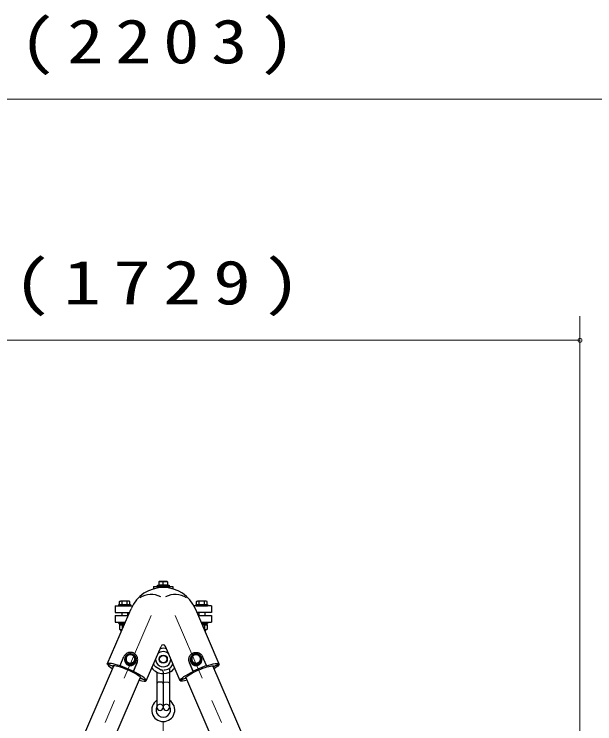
# Model space of a CAD drawing. Units: millimetres on the paper. Extents: x 200 to 813, y 141 to 438.
# Drawn here: x 396.8 to 420.9, y 253.33 to 282.76 of the extents above; entities that cross this region are included whole.
import ezdxf

# ---------------------------------------------------------------- set-up
doc = ezdxf.new("R2010")
doc.units = ezdxf.units.MM
doc.linetypes.add('USER1', pattern=[4.5, 2.5, -2])
doc.linetypes.add('USER2', pattern=[6, 3, -1, 1, -1])
doc.layers.add('線', color=2, linetype='Continuous', lineweight=25)
doc.layers.add('補助', color=2, linetype='Continuous', lineweight=13)
doc.styles.add('ＭＳ ゴシック', font='')
doc.styles.get('ＭＳ ゴシック').set_extended_font_data('MS Gothic')

# ---------------------------------------------------------------- blocks, each defined once
blk = doc.blocks.new('dimension_origin')
at = {"color": 0, "linetype": 'Continuous', "lineweight": -2}
blk.add_circle((0, 0), 1.25, dxfattribs=at)

msp = doc.modelspace()

# ---------------------------------------------------------------- linework, layer by layer
at = {"layer": '線'}
for p, q in [((402.749, 259.074), (403.229, 259.074)), ((402.749, 259.024), (402.749, 259.074)), ((402.809, 259.214), (402.819, 259.224)), ((402.809, 259.214), (402.809, 259.074)), ((403.169, 259.074), (402.809, 259.074)), ((403.159, 259.224), (402.819, 259.224)), ((402.989, 259.074), (402.989, 259.201)), ((403.169, 259.214), (403.159, 259.224)), ((403.169, 259.214), (403.169, 259.074)), ((403.229, 259.074), (403.229, 259.024)), ((402.749, 259.024), (403.229, 259.024)), ((400.989, 258.219), (401.712, 258.219)), ((400.989, 258.219), (400.989, 257.939)), ((401.149, 258.269), (401.629, 258.269)), ((401.149, 258.219), (401.149, 258.269)), ((401.149, 258.219), (401.629, 258.219)), ((401.17, 258.396), (401.209, 258.419)), ((401.17, 258.269), (401.17, 258.396)), ((401.17, 258.269), (401.609, 258.269)), ((401.569, 258.419), (401.209, 258.419)), ((401.28, 258.269), (401.28, 258.396)), ((401.499, 258.269), (401.499, 258.396)), ((401.609, 258.396), (401.569, 258.419)), ((401.609, 258.269), (401.609, 258.396)), ((401.629, 258.269), (401.629, 258.219)), ((404.989, 258.219), (404.267, 258.219)), ((404.349, 258.269), (404.829, 258.269)), ((404.349, 258.219), (404.349, 258.269)), ((404.349, 258.219), (404.829, 258.219)), ((404.37, 258.396), (404.409, 258.419)), ((404.37, 258.269), (404.37, 258.396)), ((404.37, 258.269), (404.809, 258.269)), ((404.769, 258.419), (404.409, 258.419)), ((404.48, 258.269), (404.48, 258.396)), ((404.699, 258.269), (404.699, 258.396)), ((404.809, 258.396), (404.769, 258.419)), ((404.809, 258.269), (404.809, 258.396)), ((404.829, 258.269), (404.829, 258.219)), ((404.989, 258.219), (404.989, 257.939)), ((400.989, 257.939), (401.585, 257.939)), ((401.269, 257.939), (401.269, 257.817)), ((401.509, 257.939), (401.509, 257.817)), ((404.989, 257.939), (404.394, 257.939)), ((404.469, 257.939), (404.469, 257.817)), ((404.709, 257.939), (404.709, 257.817)), ((400.989, 257.817), (400.989, 257.537)), ((400.989, 257.817), (401.532, 257.817)), ((404.446, 257.817), (404.989, 257.817)), ((404.989, 257.817), (404.989, 257.537)), ((400.989, 257.537), (401.412, 257.537)), ((401.149, 257.537), (401.412, 257.537)), ((401.149, 257.487), (401.149, 257.537)), ((401.149, 257.487), (401.39, 257.487)), ((401.17, 257.427), (401.364, 257.427)), ((401.17, 257.427), (401.17, 257.25)), ((401.174, 257.487), (401.39, 257.487)), ((401.174, 257.487), (401.174, 257.427)), ((401.174, 257.427), (401.364, 257.427)), ((401.28, 257.427), (401.28, 257.25)), ((401.378, 257.458), (401.37, 257.487)), ((404.567, 257.537), (404.829, 257.537)), ((404.567, 257.537), (404.989, 257.537)), ((404.588, 257.487), (404.804, 257.487)), ((404.588, 257.487), (404.829, 257.487)), ((404.599, 257.461), (404.593, 257.487)), ((404.614, 257.427), (404.809, 257.427)), ((404.614, 257.427), (404.804, 257.427)), ((404.699, 257.427), (404.699, 257.25)), ((404.804, 257.487), (404.804, 257.427)), ((404.809, 257.427), (404.809, 257.25)), ((404.829, 257.537), (404.829, 257.487)), ((401.17, 257.25), (401.209, 257.227)), ((401.209, 257.227), (401.278, 257.227)), ((401.229, 257.217), (401.229, 257.227)), ((404.701, 257.227), (404.769, 257.227)), ((404.749, 257.217), (404.749, 257.227)), ((404.809, 257.25), (404.769, 257.227)), ((401.198, 255.75), (401.354, 256.111)), ((401.627, 256.227), (401.437, 256.119)), ((401.437, 256.119), (401.437, 255.907)), ((401.817, 256.119), (401.627, 256.227)), ((401.817, 255.907), (401.817, 256.119)), ((404.352, 256.227), (404.162, 256.119)), ((404.162, 256.119), (404.162, 255.907)), ((404.542, 256.119), (404.352, 256.227)), ((404.542, 255.907), (404.542, 256.119)), ((404.781, 255.75), (404.625, 256.111)), ((401.387, 255.987), (401.387, 255.979)), ((401.437, 255.907), (401.627, 255.799)), ((401.437, 255.907), (401.437, 255.879)), ((401.437, 255.879), (401.627, 255.771)), ((401.627, 255.799), (401.817, 255.907)), ((401.627, 255.771), (401.817, 255.879)), ((401.749, 255.498), (401.902, 255.854)), ((401.817, 255.879), (401.817, 255.907)), ((401.867, 255.987), (401.867, 255.979)), ((404.23, 255.512), (404.074, 255.874)), ((404.23, 255.498), (404.076, 255.854)), ((404.112, 255.987), (404.112, 255.979)), ((404.162, 255.907), (404.352, 255.799)), ((404.162, 255.907), (404.162, 255.879)), ((404.162, 255.879), (404.352, 255.771)), ((404.352, 255.799), (404.542, 255.907)), ((404.352, 255.771), (404.542, 255.879)), ((404.542, 255.879), (404.542, 255.907)), ((404.592, 255.987), (404.592, 255.979)), ((400.881, 255.72), (400.668, 255.81)), ((400.883, 255.713), (400.67, 255.803)), ((402.876, 255.571), (402.668, 255.691)), ((403.249, 255.6), (403.249, 254.007)), ((405.097, 255.713), (405.309, 255.803)), ((405.098, 255.72), (405.31, 255.81)), ((402.729, 255.466), (402.729, 254.007)), ((402.989, 255.483), (402.989, 254.007)), ((402.989, 255.407), (402.989, 254.007)), ((402.071, 255.216), (402.283, 255.126)), ((402.073, 255.21), (402.285, 255.119)), ((402.909, 255.057), (402.809, 255.057)), ((403.905, 255.21), (403.693, 255.119)), ((403.908, 255.216), (403.695, 255.126))]:
    msp.add_line(p, q, dxfattribs=at)
at = {"layer": '線', "color": 7}
for p, q in [((402.589, 259.024), (402.589, 258.908)), ((402.589, 259.024), (403.389, 259.024)), ((403.389, 259.024), (403.389, 258.908)), ((400.665, 255.805), (401.559, 257.879)), ((401.559, 257.879), (401.655, 258.101)), ((404.42, 257.879), (404.324, 258.101)), ((405.313, 255.805), (404.42, 257.879)), ((402.281, 255.109), (402.897, 256.538)), ((403.697, 255.109), (403.081, 256.538)), ((401.749, 255.512), (401.905, 255.874)), ((377.065, 200.356), (400.934, 255.734)), ((401.198, 255.75), (401.198, 255.727)), ((401.198, 255.75), (401.749, 255.512)), ((404.781, 255.75), (404.23, 255.512)), ((404.781, 255.75), (404.781, 255.727)), ((428.914, 200.356), (405.044, 255.734)), ((378.176, 199.877), (402.045, 255.255)), ((401.749, 255.512), (401.749, 255.498)), ((427.803, 199.877), (403.933, 255.255)), ((404.23, 255.512), (404.23, 255.498))]:
    msp.add_line(p, q, dxfattribs=at)
at = {"layer": '線', "color": 1, "linetype": 'USER2', "lineweight": 13}
for p, q in [((377.62, 200.116), (402.489, 257.814)), ((428.358, 200.116), (403.489, 257.814)), ((402.989, 218.398), (402.989, 253.897))]:
    msp.add_line(p, q, dxfattribs=at)
at = {"layer": '線', "color": 4, "linetype": 'USER1', "lineweight": 13}
for p, q in [((403.069, 255.057), (403.169, 255.057)), ((402.724, 218.398), (402.724, 253.897)), ((403.254, 218.398), (403.254, 253.897))]:
    msp.add_line(p, q, dxfattribs=at)
at = {"layer": '線'}
for points in [[(401.905, 255.874), (401.918, 255.91), (401.926, 255.948), (401.929, 255.987), (401.926, 256.025), (401.919, 256.064), (401.907, 256.101), (401.89, 256.136), (401.868, 256.168), (401.843, 256.198), (401.814, 256.224), (401.781, 256.246), (401.746, 256.264), (401.709, 256.277), (401.671, 256.285), (401.632, 256.289), (401.593, 256.287), (401.554, 256.28), (401.517, 256.268), (401.482, 256.252), (401.449, 256.231), (401.42, 256.206), (401.393, 256.178), (401.371, 256.146), (401.354, 256.111)], [(401.62, 256.224), (401.614, 256.223), (401.607, 256.223), (401.601, 256.222), (401.595, 256.222), (401.588, 256.221), (401.582, 256.22), (401.576, 256.218), (401.57, 256.217), (401.564, 256.215), (401.557, 256.214), (401.551, 256.212), (401.545, 256.21), (401.539, 256.208), (401.533, 256.205), (401.528, 256.203), (401.522, 256.2), (401.516, 256.197), (401.51, 256.194), (401.505, 256.191), (401.5, 256.188), (401.494, 256.185), (401.489, 256.181), (401.484, 256.177), (401.479, 256.174), (401.474, 256.17), (401.469, 256.166), (401.464, 256.161), (401.459, 256.157), (401.455, 256.153), (401.451, 256.148), (401.446, 256.143), (401.442, 256.139), (401.438, 256.134), (401.434, 256.129), (401.43, 256.124), (401.427, 256.119), (401.423, 256.113), (401.42, 256.108), (401.417, 256.102), (401.414, 256.097), (401.411, 256.091), (401.408, 256.086), (401.406, 256.08), (401.403, 256.074), (401.401, 256.068), (401.399, 256.062), (401.397, 256.056), (401.395, 256.05), (401.394, 256.044), (401.392, 256.038), (401.391, 256.032), (401.39, 256.026), (401.389, 256.02), (401.388, 256.013), (401.387, 256.007), (401.387, 256.001), (401.387, 255.995), (401.387, 255.988), (401.387, 255.982), (401.387, 255.976), (401.387, 255.969), (401.388, 255.963), (401.389, 255.957), (401.389, 255.951), (401.39, 255.945), (401.392, 255.938), (401.393, 255.932), (401.395, 255.926), (401.396, 255.92), (401.398, 255.914), (401.4, 255.908), (401.403, 255.902), (401.405, 255.897), (401.408, 255.891), (401.41, 255.885), (401.413, 255.879), (401.416, 255.874), (401.419, 255.868), (401.422, 255.863), (401.426, 255.858), (401.429, 255.853), (401.433, 255.847), (401.437, 255.842), (401.441, 255.838), (401.445, 255.833), (401.449, 255.828), (401.454, 255.823), (401.458, 255.819), (401.463, 255.815), (401.467, 255.81), (401.472, 255.806), (401.477, 255.802), (401.482, 255.799), (401.487, 255.795), (401.493, 255.791), (401.498, 255.788), (401.503, 255.785), (401.509, 255.781), (401.515, 255.778), (401.52, 255.775), (401.526, 255.773), (401.532, 255.77), (401.538, 255.768), (401.544, 255.766), (401.55, 255.763), (401.556, 255.762), (401.562, 255.76), (401.568, 255.758), (401.574, 255.757), (401.58, 255.755), (401.587, 255.754), (401.593, 255.753), (401.599, 255.753), (401.606, 255.752), (401.612, 255.751), (401.618, 255.751), (401.625, 255.751), (401.631, 255.751), (401.637, 255.751), (401.644, 255.752), (401.65, 255.752), (401.657, 255.753), (401.663, 255.754), (401.669, 255.755), (401.675, 255.756), (401.682, 255.757), (401.688, 255.759), (401.694, 255.761), (401.7, 255.762), (401.706, 255.764), (401.712, 255.767), (401.718, 255.769), (401.724, 255.771), (401.73, 255.774), (401.735, 255.777), (401.741, 255.78), (401.747, 255.783), (401.752, 255.786), (401.757, 255.789), (401.763, 255.793), (401.768, 255.796), (401.773, 255.8), (401.778, 255.804), (401.783, 255.808), (401.788, 255.812), (401.792, 255.816), (401.797, 255.821), (401.801, 255.825), (401.806, 255.83), (401.81, 255.835), (401.814, 255.84), (401.818, 255.845), (401.822, 255.85), (401.825, 255.855), (401.829, 255.86), (401.832, 255.865), (401.835, 255.871), (401.838, 255.876), (401.841, 255.882), (401.844, 255.887), (401.847, 255.893), (401.849, 255.899), (401.851, 255.905), (401.854, 255.911), (401.856, 255.917), (401.857, 255.923), (401.859, 255.929), (401.861, 255.935), (401.862, 255.941), (401.863, 255.947), (401.864, 255.953), (401.865, 255.96), (401.866, 255.966), (401.866, 255.972), (401.866, 255.978), (401.867, 255.985), (401.867, 255.991), (401.866, 255.997), (401.866, 256.004), (401.865, 256.01), (401.865, 256.016), (401.864, 256.022), (401.863, 256.028), (401.862, 256.035), (401.86, 256.041), (401.859, 256.047), (401.857, 256.053), (401.855, 256.059), (401.853, 256.065), (401.851, 256.071), (401.849, 256.077), (401.846, 256.082), (401.844, 256.088), (401.841, 256.094), (401.838, 256.099), (401.835, 256.105), (401.832, 256.11), (401.828, 256.116), (401.825, 256.121), (401.821, 256.126), (401.817, 256.131), (401.813, 256.136), (401.809, 256.141), (401.805, 256.145), (401.801, 256.15), (401.796, 256.155), (401.792, 256.159), (401.787, 256.163), (401.782, 256.167), (401.777, 256.171), (401.772, 256.175), (401.767, 256.179), (401.762, 256.183), (401.757, 256.186), (401.751, 256.189), (401.746, 256.193), (401.74, 256.196), (401.735, 256.198), (401.729, 256.201), (401.723, 256.204), (401.717, 256.206), (401.711, 256.209), (401.705, 256.211), (401.699, 256.213), (401.693, 256.214), (401.687, 256.216), (401.681, 256.218), (401.674, 256.219), (401.668, 256.22), (401.662, 256.221), (401.656, 256.222), (401.649, 256.223), (401.643, 256.223), (401.637, 256.224), (401.635, 256.224), (401.633, 256.224)], [(404.074, 255.874), (404.061, 255.91), (404.053, 255.948), (404.05, 255.987), (404.052, 256.025), (404.059, 256.064), (404.072, 256.101), (404.089, 256.136), (404.11, 256.168), (404.136, 256.198), (404.165, 256.224), (404.197, 256.246), (404.232, 256.264), (404.269, 256.277), (404.308, 256.285), (404.347, 256.289), (404.386, 256.287), (404.424, 256.28), (404.461, 256.268), (404.497, 256.252), (404.529, 256.231), (404.559, 256.206), (404.585, 256.178), (404.607, 256.146), (404.625, 256.111)], [(404.346, 256.224), (404.339, 256.223), (404.333, 256.223), (404.327, 256.222), (404.32, 256.222), (404.314, 256.221), (404.308, 256.22), (404.301, 256.218), (404.295, 256.217), (404.289, 256.215), (404.283, 256.214), (404.277, 256.212), (404.271, 256.21), (404.265, 256.208), (404.259, 256.205), (404.253, 256.203), (404.247, 256.2), (404.242, 256.197), (404.236, 256.194), (404.23, 256.191), (404.225, 256.188), (404.22, 256.185), (404.214, 256.181), (404.209, 256.177), (404.204, 256.174), (404.199, 256.17), (404.194, 256.166), (404.19, 256.161), (404.185, 256.157), (404.18, 256.153), (404.176, 256.148), (404.172, 256.143), (404.168, 256.139), (404.164, 256.134), (404.16, 256.129), (404.156, 256.124), (404.152, 256.119), (404.149, 256.113), (404.146, 256.108), (404.142, 256.102), (404.139, 256.097), (404.136, 256.091), (404.134, 256.086), (404.131, 256.08), (404.129, 256.074), (404.126, 256.068), (404.124, 256.062), (404.122, 256.056), (404.121, 256.05), (404.119, 256.044), (404.118, 256.038), (404.116, 256.032), (404.115, 256.026), (404.114, 256.02), (404.113, 256.013), (404.113, 256.007), (404.112, 256.001), (404.112, 255.995), (404.112, 255.988), (404.112, 255.982), (404.112, 255.976), (404.113, 255.969), (404.113, 255.963), (404.114, 255.957), (404.115, 255.951), (404.116, 255.945), (404.117, 255.938), (404.119, 255.932), (404.12, 255.926), (404.122, 255.92), (404.124, 255.914), (404.126, 255.908), (404.128, 255.902), (404.13, 255.897), (404.133, 255.891), (404.136, 255.885), (404.138, 255.879), (404.141, 255.874), (404.145, 255.868), (404.148, 255.863), (404.151, 255.858), (404.155, 255.853), (404.159, 255.847), (404.162, 255.842), (404.166, 255.838), (404.17, 255.833), (404.175, 255.828), (404.179, 255.823), (404.184, 255.819), (404.188, 255.815), (404.193, 255.81), (404.198, 255.806), (404.203, 255.802), (404.208, 255.799), (404.213, 255.795), (404.218, 255.791), (404.223, 255.788), (404.229, 255.785), (404.234, 255.781), (404.24, 255.778), (404.246, 255.775), (404.251, 255.773), (404.257, 255.77), (404.263, 255.768), (404.269, 255.766), (404.275, 255.763), (404.281, 255.762), (404.287, 255.76), (404.293, 255.758), (404.3, 255.757), (404.306, 255.755), (404.312, 255.754), (404.318, 255.753), (404.325, 255.753), (404.331, 255.752), (404.337, 255.751), (404.344, 255.751), (404.35, 255.751), (404.357, 255.751), (404.363, 255.751), (404.369, 255.752), (404.376, 255.752), (404.382, 255.753), (404.388, 255.754), (404.395, 255.755), (404.401, 255.756), (404.407, 255.757), (404.413, 255.759), (404.419, 255.761), (404.425, 255.762), (404.431, 255.764), (404.437, 255.767), (404.443, 255.769), (404.449, 255.771), (404.455, 255.774), (404.461, 255.777), (404.466, 255.78), (404.472, 255.783), (404.477, 255.786), (404.483, 255.789), (404.488, 255.793), (404.493, 255.796), (404.498, 255.8), (404.503, 255.804), (404.508, 255.808), (404.513, 255.812), (404.518, 255.816), (404.522, 255.821), (404.527, 255.825), (404.531, 255.83), (404.535, 255.835), (404.539, 255.84), (404.543, 255.845), (404.547, 255.85), (404.551, 255.855), (404.554, 255.86), (404.558, 255.865), (404.561, 255.871), (404.564, 255.876), (404.567, 255.882), (404.569, 255.887), (404.572, 255.893), (404.575, 255.899), (404.577, 255.905), (404.579, 255.911), (404.581, 255.917), (404.583, 255.923), (404.584, 255.929), (404.586, 255.935), (404.587, 255.941), (404.588, 255.947), (404.589, 255.953), (404.59, 255.96), (404.591, 255.966), (404.591, 255.972), (404.592, 255.978), (404.592, 255.985), (404.592, 255.991), (404.592, 255.997), (404.591, 256.004), (404.591, 256.01), (404.59, 256.016), (404.589, 256.022), (404.588, 256.028), (404.587, 256.035), (404.586, 256.041), (404.584, 256.047), (404.583, 256.053), (404.581, 256.059), (404.579, 256.065), (404.577, 256.071), (404.574, 256.077), (404.572, 256.082), (404.569, 256.088), (404.566, 256.094), (404.563, 256.099), (404.56, 256.105), (404.557, 256.11), (404.554, 256.116), (404.55, 256.121), (404.546, 256.126), (404.543, 256.131), (404.539, 256.136), (404.535, 256.141), (404.53, 256.145), (404.526, 256.15), (404.522, 256.155), (404.517, 256.159), (404.512, 256.163), (404.508, 256.167), (404.503, 256.171), (404.498, 256.175), (404.493, 256.179), (404.487, 256.183), (404.482, 256.186), (404.477, 256.189), (404.471, 256.193), (404.466, 256.196), (404.46, 256.198), (404.454, 256.201), (404.448, 256.204), (404.443, 256.206), (404.437, 256.209), (404.431, 256.211), (404.425, 256.213), (404.418, 256.214), (404.412, 256.216), (404.406, 256.218), (404.4, 256.219), (404.394, 256.22), (404.387, 256.221), (404.381, 256.222), (404.375, 256.223), (404.368, 256.223), (404.362, 256.224), (404.36, 256.224), (404.358, 256.224)], [(401.387, 255.979), (401.389, 255.948), (401.395, 255.918), (401.405, 255.888), (401.419, 255.861), (401.436, 255.835), (401.457, 255.812), (401.48, 255.791), (401.507, 255.774), (401.535, 255.76), (401.564, 255.75), (401.595, 255.744), (401.627, 255.742), (401.658, 255.744), (401.689, 255.75), (401.718, 255.76), (401.747, 255.774), (401.773, 255.791), (401.796, 255.812), (401.817, 255.835), (401.834, 255.861), (401.848, 255.888), (401.858, 255.918), (401.864, 255.948), (401.867, 255.979)], [(404.112, 255.979), (404.114, 255.948), (404.12, 255.918), (404.13, 255.888), (404.144, 255.861), (404.162, 255.835), (404.182, 255.812), (404.206, 255.791), (404.232, 255.774), (404.26, 255.76), (404.29, 255.75), (404.321, 255.744), (404.352, 255.742), (404.383, 255.744), (404.414, 255.75), (404.444, 255.76), (404.472, 255.774), (404.498, 255.791), (404.522, 255.812), (404.542, 255.835), (404.56, 255.861), (404.574, 255.888), (404.584, 255.918), (404.59, 255.948), (404.592, 255.979)], [(400.934, 255.734), (400.9, 255.731), (400.881, 255.72)], [(400.883, 255.713), (400.891, 255.695), (400.908, 255.674)], [(402.045, 255.255), (402.013, 255.286), (401.968, 255.32), (401.912, 255.358), (401.846, 255.398), (401.773, 255.439), (401.692, 255.48), (401.606, 255.521), (401.518, 255.561), (401.429, 255.598), (401.34, 255.632), (401.255, 255.662), (401.174, 255.687), (401.1, 255.708), (401.035, 255.723), (400.979, 255.732), (400.934, 255.734)], [(403.933, 255.255), (403.966, 255.286), (404.011, 255.32), (404.066, 255.358), (404.132, 255.398), (404.206, 255.439), (404.287, 255.48), (404.372, 255.521), (404.46, 255.561), (404.55, 255.598), (404.638, 255.632), (404.724, 255.662), (404.804, 255.687), (404.878, 255.708), (404.944, 255.723), (405, 255.732), (405.044, 255.734)], [(405.044, 255.734), (405.078, 255.731), (405.098, 255.72)], [(405.096, 255.713), (405.087, 255.695), (405.07, 255.674)], [(402.071, 255.216), (402.062, 255.234), (402.045, 255.255)], [(403.908, 255.216), (403.916, 255.234), (403.933, 255.255)], [(402.019, 255.195), (402.053, 255.199), (402.073, 255.21)], [(403.959, 255.195), (403.925, 255.199), (403.905, 255.21)]]:
    msp.add_lwpolyline(points, dxfattribs=at)
for points in [[(401.447, 256.015), (401.447, 256), (401.449, 255.984), (401.453, 255.969), (401.457, 255.955), (401.463, 255.94), (401.471, 255.927), (401.479, 255.913), (401.489, 255.901), (401.499, 255.89), (401.511, 255.879), (401.523, 255.87), (401.537, 255.862), (401.55, 255.855), (401.565, 255.849), (401.58, 255.844), (401.595, 255.841), (401.611, 255.839), (401.627, 255.838), (401.642, 255.839), (401.658, 255.841), (401.673, 255.844), (401.688, 255.849), (401.703, 255.855), (401.717, 255.862), (401.73, 255.87), (401.742, 255.879), (401.754, 255.89), (401.764, 255.901), (401.774, 255.913), (401.782, 255.927), (401.79, 255.94), (401.796, 255.955), (401.8, 255.969), (401.804, 255.984), (401.806, 256), (401.807, 256.015), (401.806, 256.031), (401.804, 256.046), (401.8, 256.061), (401.796, 256.076), (401.79, 256.09), (401.782, 256.104), (401.774, 256.117), (401.764, 256.129), (401.754, 256.141), (401.742, 256.151), (401.73, 256.16), (401.717, 256.169), (401.703, 256.176), (401.688, 256.182), (401.673, 256.186), (401.658, 256.19), (401.642, 256.192), (401.627, 256.192), (401.611, 256.192), (401.595, 256.19), (401.58, 256.186), (401.565, 256.182), (401.55, 256.176), (401.537, 256.169), (401.523, 256.16), (401.511, 256.151), (401.499, 256.141), (401.489, 256.129), (401.479, 256.117), (401.471, 256.104), (401.463, 256.09), (401.457, 256.076), (401.453, 256.061), (401.449, 256.046), (401.447, 256.031)], [(404.172, 256.015), (404.173, 256), (404.175, 255.984), (404.178, 255.969), (404.183, 255.955), (404.189, 255.94), (404.196, 255.927), (404.205, 255.913), (404.214, 255.901), (404.225, 255.89), (404.236, 255.879), (404.249, 255.87), (404.262, 255.862), (404.276, 255.855), (404.29, 255.849), (404.305, 255.844), (404.321, 255.841), (404.336, 255.839), (404.352, 255.838), (404.368, 255.839), (404.383, 255.841), (404.399, 255.844), (404.414, 255.849), (404.428, 255.855), (404.442, 255.862), (404.455, 255.87), (404.468, 255.879), (404.479, 255.89), (404.49, 255.901), (404.499, 255.913), (404.508, 255.927), (404.515, 255.94), (404.521, 255.955), (404.526, 255.969), (404.529, 255.984), (404.531, 256), (404.532, 256.015), (404.531, 256.031), (404.529, 256.046), (404.526, 256.061), (404.521, 256.076), (404.515, 256.09), (404.508, 256.104), (404.499, 256.117), (404.49, 256.129), (404.479, 256.141), (404.468, 256.151), (404.455, 256.16), (404.442, 256.169), (404.428, 256.176), (404.414, 256.182), (404.399, 256.186), (404.383, 256.19), (404.368, 256.192), (404.352, 256.192), (404.336, 256.192), (404.321, 256.19), (404.305, 256.186), (404.29, 256.182), (404.276, 256.176), (404.262, 256.169), (404.249, 256.16), (404.236, 256.151), (404.225, 256.141), (404.214, 256.129), (404.205, 256.117), (404.196, 256.104), (404.189, 256.09), (404.183, 256.076), (404.178, 256.061), (404.175, 256.046), (404.173, 256.031)]]:
    msp.add_lwpolyline(points, close=True, dxfattribs=at)
at = {"layer": '線', "color": 7}
for points in [[(401.198, 255.727), (401.095, 255.761), (400.999, 255.789), (400.913, 255.81), (400.837, 255.824), (400.774, 255.831), (400.724, 255.832), (400.688, 255.824), (400.668, 255.81)], [(404.781, 255.727), (404.884, 255.761), (404.979, 255.789), (405.066, 255.81), (405.141, 255.824), (405.205, 255.831), (405.255, 255.832), (405.29, 255.824), (405.31, 255.81)], [(400.67, 255.803), (400.688, 255.767), (400.73, 255.722), (400.795, 255.669), (400.881, 255.61)], [(405.308, 255.803), (405.291, 255.767), (405.249, 255.722), (405.184, 255.669), (405.098, 255.61)], [(402.283, 255.126), (402.27, 255.156), (402.239, 255.193), (402.192, 255.235), (402.128, 255.282), (402.05, 255.333), (401.96, 255.387), (401.859, 255.443), (401.749, 255.498)], [(403.695, 255.126), (403.708, 255.156), (403.739, 255.193), (403.787, 255.235), (403.85, 255.282), (403.928, 255.333), (404.019, 255.387), (404.12, 255.443), (404.23, 255.498)], [(401.992, 255.131), (402.103, 255.107), (402.191, 255.097), (402.253, 255.101), (402.285, 255.119)], [(403.987, 255.131), (403.875, 255.107), (403.787, 255.097), (403.726, 255.101), (403.693, 255.119)]]:
    msp.add_lwpolyline(points, dxfattribs=at)
at = {"layer": '線'}
for radius in [0.17, 0.15]:
    msp.add_circle((402.989, 256.007), radius, dxfattribs=at)
for centre, radius, start, end in [((402.899, 258.972), 0.246, 68.5823, 111.4176), ((403.079, 258.972), 0.246, 68.5824, 111.4176), ((402.489, 257.814), 0.876, 62.8347, 122.4867), ((403.489, 257.814), 0.876, 57.5133, 117.1653), ((401.225, 258.301), 0.11, 60, 120), ((401.389, 258.143), 0.276, 66.5735, 113.4265), ((401.554, 258.301), 0.11, 60, 120), ((404.425, 258.301), 0.11, 60, 120), ((404.589, 258.143), 0.276, 66.5735, 113.4265), ((404.754, 258.301), 0.11, 60, 120), ((401.225, 257.345), 0.11, 240, 300), ((401.389, 257.217), 0.16, 180, 205.1231), ((401.389, 257.503), 0.276, 246.5735, 248.1422), ((404.589, 257.503), 0.276, 291.8578, 293.4265), ((404.754, 257.345), 0.11, 240, 300), ((404.589, 257.217), 0.16, 334.8769, 0), ((402.989, 256.007), 0.45, 72.4545, 104.534), ((402.989, 256.007), 0.315, 44.1471, 135.8529), ((401.655, 255.96), 0.269, 336.8246, 352.7816), ((402.989, 256.007), 0.45, 205.8202, 224.534), ((402.989, 256.007), 0.315, 177.5128, 2.4872), ((402.989, 256.007), 0.45, 309.9045, 334.1798), ((404.324, 255.96), 0.269, 187.2184, 203.1754), ((402.989, 256.007), 0.6, 217.2972, 270), ((402.989, 256.007), 0.45, 255.466, 261.3184), ((402.909, 255.483), 0.08, 0, 81.3184), ((402.989, 256.007), 0.45, 273.4124, 301.908), ((403.329, 255.6), 0.08, 129.9045, 180), ((402.989, 256.007), 0.6, 295.6793, 322.7028), ((402.809, 254.977), 0.08, 90, 180), ((402.909, 254.977), 0.08, 0, 90), ((402.989, 253.897), 0.48, 122.7972, 57.2028), ((402.989, 253.897), 0.3, 150.0736, 29.9264), ((402.859, 254.007), 0.13, 180, 0), ((403.119, 254.007), 0.13, 180, 0)]:
    msp.add_arc(centre, radius, start, end, dxfattribs=at)
at = {"layer": '線', "color": 7}
for centre, radius in [((402.989, 257.526), 1.453), ((402.989, 256.498), 0.1)]:
    msp.add_arc(centre, radius, 23.3172, 156.6828, dxfattribs=at)
at = {"layer": '線', "color": 4, "linetype": 'USER1', "lineweight": 13}
for centre, radius, start, end in [((402.989, 256.007), 0.6, 270, 295.6793), ((403.069, 254.977), 0.08, 90, 180), ((403.169, 254.977), 0.08, 0, 90), ((402.859, 254.007), 0.13, 0, 180), ((403.119, 254.007), 0.13, 0, 180)]:
    msp.add_arc(centre, radius, start, end, dxfattribs=at)
at = {"layer": '補助'}
for p, q in [((380.957, 279.234), (425.021, 279.234)), ((420.283, 209.858), (420.283, 270.234)), ((385.695, 269.234), (420.283, 269.234))]:
    msp.add_line(p, q, dxfattribs=at)

# ---------------------------------------------------------------- block references
at = {"layer": '補助', "xscale": 0.0667, "yscale": 0.0667, "rotation": 180}
msp.add_blockref('dimension_origin', (420.283, 269.234), dxfattribs=at)

# ---------------------------------------------------------------- texts
at = {"layer": '補助', "char_height": 1.833, "attachment_point": 8, "style": 'ＭＳ ゴシック'}
for s, insert in [('\\T1.33;\\W1.2;(2203)', (402.989, 280.234)), ('\\T1.33;\\W1.25;(1729)', (402.989, 270.234))]:
    msp.add_mtext(s, dxfattribs=dict(at, insert=insert))

doc.saveas('drawing.dxf')
